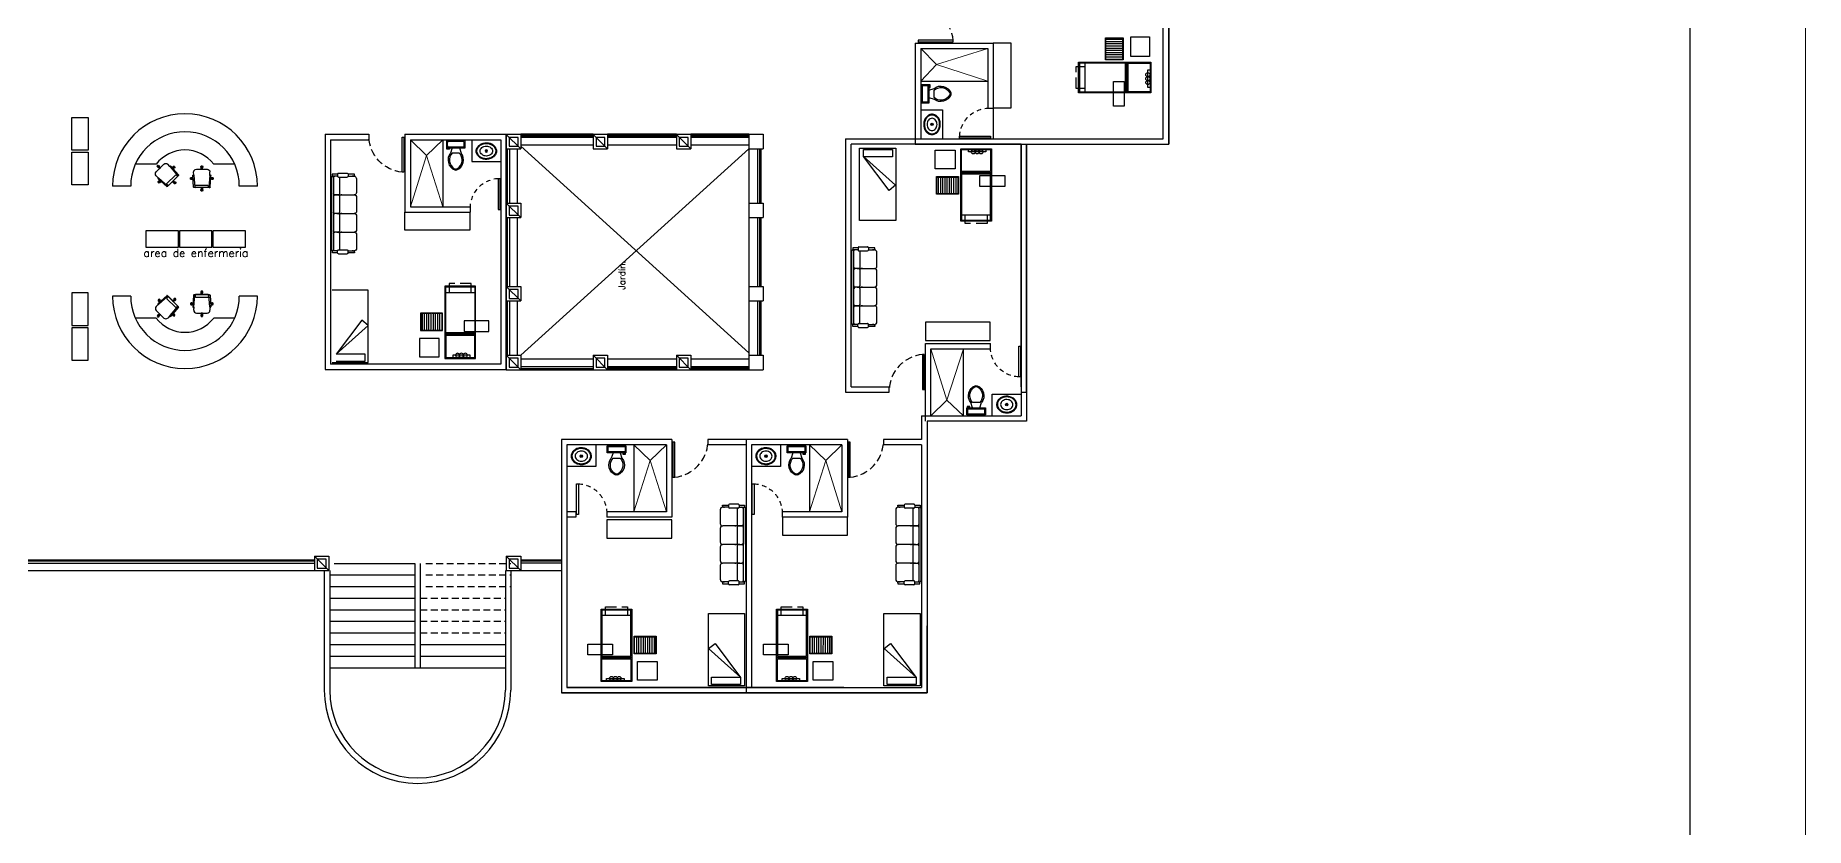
# Model space of a CAD drawing. Header units: millimetres. Extents: x -1615 to -538, y 177 to 397.
# Drawn here: x -1321.02 to -1272.12, y 220.08 to 241.96 of the extents above; entities that cross this region are included whole.
import ezdxf
from ezdxf.enums import TextEntityAlignment as Align

# ---------------------------------------------------------------- set-up
doc = ezdxf.new("R2010")
doc.units = ezdxf.units.MM
for name, pattern in [('DASHED2', [9.525, 6.35, -3.175]), ('HIDDEN', [0.375, 0.25, -0.125]), ('HIDDEN2', [0.1875, 0.125, -0.0625]), ('OCULTA2', [0.3, 0.2, -0.1])]:
    doc.linetypes.add(name, pattern=pattern)
for name, color, linetype in [('FORMATO', 1, 'Continuous'), ('LOCALES', 2, 'Continuous'), ('MOB', 7, 'Continuous'), ('MUEB', 251, 'Continuous'), ('MUEBLES', 9, 'Continuous'), ('MUR', 3, 'Continuous'), ('MUROS', 1, 'Continuous'), ('PROYECCIONES', 9, 'DASHED2'), ('TEX', 2, 'Continuous'), ('VENT', 4, 'Continuous'), ('VENTANAS', 4, 'Continuous')]:
    doc.layers.add(name, color=color, linetype=linetype)
doc.layers.add('muros bajos', color=252, linetype='Continuous', lineweight=20)
doc.layers.add('venpu', color=7, linetype='Continuous', lineweight=15)
doc.styles.add('ROMANS', font='ROMANS.shx')

# ---------------------------------------------------------------- blocks, each defined once
blk = doc.blocks.new('SILLON4')
at = {"layer": 'MOB'}
for p, q in [((0.609, 1.016), (0.262, 0.867)), ((0.719, 0.998), (0.696, 0.988)), ((0.706, 0.964), (0.699, 0.98)), ((0.719, 0.998), (0.751, 1.012)), ((0.751, 1.012), (0.818, 0.854)), ((-0.337, 0.611), (-0.684, 0.462)), ((-0.059, 0.137), (-0.247, 0.575)), ((0.136, 0.814), (-0.211, 0.665)), ((0.414, 0.34), (0.226, 0.778)), ((0.436, 0.289), (0.226, 0.777)), ((0.825, 0.6), (0.415, 0.424)), ((0.763, 0.83), (0.706, 0.964)), ((0.706, 0.964), (0.72, 0.932)), ((0.763, 0.83), (0.706, 0.964)), ((0.844, 0.576), (0.75, 0.797)), ((0.818, 0.854), (0.763, 0.83)), ((0.947, 0.62), (0.852, 0.84)), ((0.933, 0.586), (0.878, 0.562)), ((0.878, 0.562), (0.909, 0.492)), ((0.909, 0.491), (0.936, 0.428)), ((0.933, 0.586), (0.991, 0.452)), ((-1.219, 0.167), (-1.251, 0.154)), ((-1.251, 0.154), (-1.183, -0.004)), ((-1.219, 0.167), (-1.196, 0.177)), ((-1.185, 0.154), (-1.192, 0.169)), ((-1.157, 0.087), (-1.192, 0.169)), ((-1.128, 0.02), (-1.185, 0.154)), ((-1.185, 0.154), (-1.172, 0.121)), ((-1.183, -0.004), (-1.128, 0.02)), ((-0.81, 0.408), (-1.156, 0.26)), ((-0.81, 0.408), (-1.156, 0.26)), ((-1, -0.214), (-1.094, 0.006)), ((-0.041, 0.047), (-0.945, -0.341)), ((0.922, 0.396), (-0.922, -0.396)), ((-0.684, 0.29), (-0.72, 0.372)), ((-0.531, -0.066), (-0.696, 0.317)), ((-0.588, 0.065), (-0.576, 0.037)), ((-0.121, 0.195), (-0.531, 0.019)), ((-0.115, 0.268), (-0.103, 0.24)), ((-0.076, 0.177), (-0.037, 0.087)), ((0.898, 0.451), (-0.061, 0.038)), ((0.352, 0.398), (-0.058, 0.222)), ((0.358, 0.471), (0.37, 0.443)), ((0.397, 0.38), (0.436, 0.29)), ((0.891, 0.446), (0.481, 0.271)), ((0.991, 0.452), (0.936, 0.428)), ((-1.102, -0.258), (-1.197, -0.038)), ((-1.068, -0.272), (-1.013, -0.248)), ((-1.068, -0.272), (-1.011, -0.406)), ((-0.594, -0.008), (-1.013, -0.188)), ((-1.013, -0.248), (-0.955, -0.383)), ((-1.012, -0.251), (-0.979, -0.328)), ((-1.011, -0.406), (-0.956, -0.382)), ((-0.956, -0.382), (-0.959, -0.375)), ((-0.549, -0.026), (-0.51, -0.116)), ((-0.464, -0.135), (-0.534, -0.165))]:
    blk.add_line(p, q, dxfattribs=at)
for centre, radius, start, end in [((0.636, 0.953), 0.0686, 23.2236, 113.2236), ((-0.31, 0.548), 0.0686, 23.2236, 113.2236), ((-0.31, 0.548), 0.0686, 23.2236, 113.2236), ((-0.184, 0.602), 0.0686, 113.2236, 203.2236), ((0.163, 0.751), 0.0686, 23.2236, 113.2236), ((0.163, 0.751), 0.0686, 23.2236, 113.2236), ((0.289, 0.804), 0.0686, 113.2236, 203.2236), ((0.773, 0.807), 0.0257, 113.2236, 203.2236), ((0.829, 0.83), 0.0257, 23.2236, 113.2236), ((0.868, 0.586), 0.0257, 203.2236, 293.2236), ((0.877, 0.478), 0.0343, 293.2236, 23.2236), ((0.923, 0.61), 0.0257, 293.2236, 23.2236), ((-1.129, 0.197), 0.0686, 113.2236, 203.2236), ((-1.118, -0.004), 0.0257, 23.2236, 113.2236), ((-0.783, 0.345), 0.0686, 23.2236, 113.2236), ((-0.783, 0.345), 0.0686, 23.2236, 113.2236), ((-0.656, 0.399), 0.0686, 113.2236, 203.2236), ((-0.517, -0.012), 0.0343, 113.2236, 203.2236), ((-0.107, 0.163), 0.0343, 23.2236, 113.2236), ((-0.044, 0.19), 0.0343, 113.2236, 203.2236), ((-0.069, 0.073), 0.0343, 293.2236, 23.2236), ((-0.006, 0.1), 0.0343, 203.2236, 293.2236), ((0.365, 0.366), 0.0343, 23.2236, 113.2236), ((0.429, 0.392), 0.0343, 113.2236, 203.2236), ((0.404, 0.276), 0.0343, 293.2236, 23.2236), ((0.467, 0.302), 0.0343, 203.2236, 293.2236), ((0.908, 0.427), 0.0257, 23.2236, 113.2236), ((0.912, 0.419), 0.0257, 293.2236, 23.2236), ((-1.173, -0.028), 0.0257, 113.2236, 203.2236), ((-1.078, -0.248), 0.0257, 203.2236, 293.2236), ((-1.023, -0.224), 0.0257, 293.2236, 23.2236), ((-0.955, -0.318), 0.0257, 203.2236, 293.2236), ((-0.935, -0.365), 0.0257, 113.2236, 203.2236), ((-0.932, -0.372), 0.0257, 203.2236, 293.2236), ((-0.58, -0.039), 0.0343, 23.2236, 113.2236), ((-0.541, -0.13), 0.0343, 293.2236, 23.2236), ((-0.478, -0.103), 0.0343, 203.2236, 293.2236)]:
    blk.add_arc(centre, radius, start, end, dxfattribs=at)
blk = doc.blocks.new('A$C63B07002')
at = {"layer": 'MOB', "xscale": -1, "rotation": 51.18713273036943}
blk.add_blockref('SILLON4', (1.259, 0.489), dxfattribs=at)
blk = doc.blocks.new('Sink - Oval top')
for p, q in [((-1, 0), (1, 0)), ((0, 1), (0, -1))]:
    blk.add_line(p, q)
at = {"linetype": 'Continuous'}
for points in [[(-12.2, 0.4, 0.117634), (-11.5, -3.4, 0.104469), (-8.9, -6.8, 0.090016), (-5.1, -9.1, 0.08192), (-0.3, -10, 0.08192), (4.5, -9.4, 0.090016), (8.4, -7.4, 0.104469), (11.2, -4.1, 0.117634), (12.2, -0.4, 0.117634), (11.5, 3.4, 0.104469), (8.9, 6.8, 0.090016), (5.1, 9.1, 0.08192), (0.3, 10, 0.08192), (-4.5, 9.4, 0.090016), (-8.4, 7.4, 0.104469), (-11.2, 4.1, 0.117634)], [(-11.3, 0.2, 0.118622), (-10.5, -3.3, 0.104678), (-8.1, -6.4, 0.089562), (-4.5, -8.4, 0.081185), (-0.1, -9.2, 0.081185), (4.3, -8.5, 0.089562), (7.9, -6.6, 0.104678), (10.4, -3.5, 0.118622), (11.3, -0.2, 0.118622), (10.5, 3.3, 0.104678), (8.1, 6.4, 0.089562), (4.5, 8.4, 0.081185), (0.1, 9.2, 0.081185), (-4.3, 8.5, 0.089562), (-7.9, 6.6, 0.104678), (-10.4, 3.5, 0.118622)], [(-7.4, 0.1, 0.118283), (-6.9, -2.2, 0.104607), (-5.3, -4.2, 0.089718), (-3, -5.5, 0.081436), (-0.1, -6, 0.081436), (2.8, -5.6, 0.089718), (5.2, -4.3, 0.104607), (6.9, -2.3, 0.118283), (7.4, -0.1, 0.118283), (6.9, 2.2, 0.104607), (5.3, 4.2, 0.089718), (3, 5.5, 0.081436), (0.1, 6, 0.081436), (-2.8, 5.6, 0.089718), (-5.2, 4.3, 0.104607), (-6.9, 2.3, 0.118283)]]:
    blk.add_lwpolyline(points, format="xyb", close=True, dxfattribs=at)
for radius in [1.5, 1]:
    blk.add_circle((0, 0), radius)
blk = doc.blocks.new('Toilet - top')
for p, q in [((-10, -8.5), (-8, -8.5)), ((-10, -9.5), (-10, -8.5)), ((-7, -9.5), (-10, -9.5)), ((-8, -8.5), (-8, -8)), ((-7, -8), (-7, -9.5)), ((-4, -8), (-6, -14)), ((4, -14), (-4, -14)), ((4, -8), (6, -14)), ((9.5, -6), (9.5, -2))]:
    blk.add_line(p, q)
blk.add_lwpolyline([(10.5, -8), (10.5, 0), (-10.5, 0), (-10.5, -8)], close=True)
for points in [[(-9.5, -2), (-9.5, -6)], [(8.5, -1), (-8.5, -1)], [(-8.5, -7), (8.5, -7)]]:
    blk.add_lwpolyline(points)
for centre, radius, start, end in [((-8.6, -1.9), 0.884, 81.8699, 188.1301), ((-8.6, -6.1), 0.884, 171.8699, 278.1301), ((3.5, -21.6), 12.2, 141.4691, 247.9714), ((4.2, -21.8), 11.3, 136.3677, 238.9468), ((-3.5, -21.6), 12.2, 292.0284, 38.5307), ((-4.2, -21.8), 11.3, 301.053, 43.6321), ((8.6, -1.9), 0.884, 351.8699, 98.1301), ((8.6, -6.1), 0.884, 261.8699, 8.1301), ((0, -27.9), 4, 245.7318, 294.2682), ((0, -29), 4, 254.8605, 285.1395)]:
    blk.add_arc(centre, radius, start, end)
blk = doc.blocks.new('A$C3FDD2C79')
at = {"layer": 'VENT'}
blk.add_line((0, 0.02), (0, 0), dxfattribs=at)
blk.add_lwpolyline([(0, 0.02), (0.85, 0.02), (0.85, 0.07), (0, 0.07)], close=True, dxfattribs=at)
at = {"layer": 'VENT', "linetype": 'HIDDEN2'}
blk.add_arc((0.035, 0.036), 0.815, 2.3785, 92.4407, dxfattribs=at)
blk = doc.blocks.new('MESEXP')
for p, q in [((-0.825, -0.35), (-0.825, 0.35)), ((-0.825, 0.35), (0.825, 0.35)), ((-0.679, 0.35), (-0.679, -0.35)), ((0.825, 0.35), (0.825, -0.35)), ((0.825, -0.35), (-0.825, -0.35))]:
    blk.add_line(p, q)
at = {"linetype": 'HIDDEN'}
blk.add_lwpolyline([(-0.679, -0.25), (-0.879, -0.25), (-0.879, 0.25), (-0.679, 0.25)], dxfattribs=at)
for points in [[(-0.805, -0.33), (0.245, -0.33), (0.245, 0.33), (-0.805, 0.33)], [(0.305, -0.33), (0.305, 0.33), (0.805, 0.33), (0.805, -0.33)], [(0.754, 0.174), (0.822, 0.174), (0.822, -0.224), (0.754, -0.224)]]:
    blk.add_lwpolyline(points, close=True)
blk.add_lwpolyline([(0.285, -0.35), (0.265, -0.35), (0.265, 0.35), (0.285, 0.35), (0.285, -0.35)])
for centre in [(0.754, 0.063), (0.754, -0.025), (0.754, -0.113)]:
    blk.add_circle(centre, 0.046)
blk = doc.blocks.new('3520105')
at = {"layer": 'MOB'}
for p, q in [((-0.195, -0.262), (-0.195, 0.238)), ((-0.195, 0.238), (0.205, 0.238)), ((-0.185, -0.002), (-0.185, 0.228)), ((-0.185, 0.228), (0.195, 0.228)), ((0.195, 0.198), (-0.185, 0.198)), ((0.195, 0.148), (-0.185, 0.148)), ((0.195, 0.098), (-0.185, 0.098)), ((0.195, 0.048), (-0.185, 0.048)), ((0.195, 0.228), (0.195, -0.002)), ((0.205, 0.238), (0.205, -0.262)), ((0.205, -0.262), (-0.195, -0.262)), ((0.195, -0.002), (-0.185, -0.002)), ((-0.185, -0.252), (-0.185, -0.022)), ((0.195, -0.052), (-0.185, -0.052)), ((0.195, -0.102), (-0.185, -0.102)), ((0.195, -0.152), (-0.185, -0.152)), ((0.195, -0.202), (-0.185, -0.202)), ((0.195, -0.252), (-0.185, -0.252)), ((0.195, -0.022), (0.195, -0.252)), ((0.205, -0.002), (0.205, -0.002)), ((0.205, -0.022), (0.205, -0.022))]:
    blk.add_line(p, q, dxfattribs=at)
blk = doc.blocks.new('A$C31F15ED4')
at = {"layer": 'VENT'}
blk.add_line((0, 0.03), (0, 0), dxfattribs=at)
blk.add_lwpolyline([(0, 0.03), (0.97, 0.03), (0.97, 0.08), (0, 0.08)], close=True, dxfattribs=at)
at = {"layer": 'VENT', "linetype": 'OCULTA2'}
blk.add_arc((-0.051, -0.025), 1.026, 5.8587, 87.1721, dxfattribs=at)
blk = doc.blocks.new('SILLA-1')
for p, q in [((-0.346, 0.052), (-0.348, 0.022)), ((-0.28, 0.024), (-0.348, 0.029)), ((-0.28, 0.017), (-0.348, 0.022)), ((-0.279, 0.04), (-0.347, 0.044)), ((-0.278, 0.047), (-0.346, 0.052)), ((-0.269, 0.182), (-0.29, -0.118)), ((-0.1, 0.244), (-0.189, 0.252)), ((-0.108, 0.254), (-0.108, 0.256)), ((-0.093, 0.239), (0.228, 0.195)), ((0.23, 0.225), (-0.091, 0.269)), ((-0.024, 0.26), (-0.021, 0.302)), ((-0.021, 0.302), (0.009, 0.3)), ((-0.017, 0.259), (-0.014, 0.302)), ((-0.002, 0.256), (0.001, 0.301)), ((0.006, 0.255), (0.009, 0.3)), ((0.167, 0.167), (0.144, -0.162)), ((0.217, 0.183), (0.188, 0.185)), ((0.213, -0.167), (0.236, 0.162)), ((0.215, -0.18), (0.24, 0.174)), ((0.228, 0.005), (0.296, 0)), ((0.229, 0.012), (0.297, 0.007)), ((0.239, 0.204), (0.239, 0.214)), ((0.297, 0.007), (0.295, -0.022)), ((-0.131, -0.202), (-0.22, -0.198)), ((-0.14, -0.211), (-0.14, -0.214)), ((0.199, -0.228), (-0.125, -0.228)), ((-0.123, -0.199), (0.201, -0.199)), ((-0.058, -0.228), (-0.06, -0.271)), ((-0.06, -0.271), (-0.031, -0.273)), ((-0.05, -0.228), (-0.053, -0.272)), ((-0.035, -0.228), (-0.038, -0.273)), ((-0.027, -0.228), (-0.031, -0.273)), ((0.192, -0.186), (0.163, -0.184)), ((0.21, -0.209), (0.21, -0.219)), ((0.227, -0.01), (0.295, -0.015)), ((0.227, -0.018), (0.295, -0.022))]:
    blk.add_line(p, q)
for points in [[(-0.376, 0.054), (-0.378, 0.024)], [(-0.278, 0.047), (-0.28, 0.017)], [(0.229, 0.012), (0.227, -0.018)]]:
    blk.add_lwpolyline(points)
for centre, radius, start, end in [((-0.347, 0.037), 0.03, 26.0766, 326.0766), ((-0.347, 0.037), 0.0102, 86.0766, 266.0766), ((-0.194, 0.177), 0.075, 86.0766, 176.0766), ((-0.092, 0.253), 0.016, 86.0766, 176.0766), ((-0.092, 0.255), 0.016, 176.0766, 266.0766), ((-0.006, 0.301), 0.03, 296.0766, 236.0766), ((-0.006, 0.301), 0.0102, 356.0766, 176.0766), ((0.187, 0.165), 0.02, 86.0766, 176.0766), ((0.216, 0.163), 0.02, 356.0766, 86.0766), ((0.218, 0.174), 0.0215, 359.1541, 79.6333), ((0.229, 0.205), 0.01, 266.0766, 356.0766), ((0.229, 0.215), 0.01, 356.0766, 86.0766), ((0.296, -0.007), 0.03, 206.0766, 146.0766), ((0.296, -0.007), 0.0102, 266.0766, 86.0766), ((-0.215, -0.123), 0.075, 176.0766, 266.0766), ((-0.124, -0.215), 0.016, 86.0766, 176.0766), ((-0.124, -0.212), 0.016, 176.0766, 266.0766), ((-0.045, -0.272), 0.03, 116.0766, 56.0766), ((-0.045, -0.272), 0.0102, 176.0766, 356.0766), ((0.164, -0.164), 0.02, 176.0766, 266.0766), ((0.193, -0.166), 0.02, 266.0766, 356.0766), ((0.194, -0.177), 0.0215, 272.5199, 352.9991), ((0.2, -0.218), 0.01, 266.0766, 356.0766), ((0.2, -0.209), 0.01, 356.0766, 86.0766)]:
    blk.add_arc(centre, radius, start, end)

msp = doc.modelspace()

# ---------------------------------------------------------------- linework, layer by layer
for p, q in [((-1294.562, 239.952), (-1294.562, 239.102)), ((-1317.68, 238.403), (-1318.258, 238.403)), ((-1315.515, 238.403), (-1316.092, 238.403)), ((-1318.386, 237.795), (-1318.886, 237.795)), ((-1314.886, 237.795), (-1315.386, 237.795)), ((-1318.386, 234.759), (-1318.886, 234.759)), ((-1314.886, 234.759), (-1315.386, 234.759)), ((-1317.68, 234.151), (-1318.258, 234.151)), ((-1315.515, 234.151), (-1316.092, 234.151))]:
    msp.add_line(p, q)
at = {"color": 3, "lineweight": 30}
msp.add_lwpolyline([(-1413.735, 180.593), (-1413.735, 394.012), (-1413.735, 394.012), (-1275.315, 394.012), (-1275.315, 394.012), (-1275.315, 180.593)], close=True, dxfattribs=at)
for centre, radius, start, end in [((-1316.886, 237.795), 2, 0, 180), ((-1316.886, 237.795), 1.5, 0, 180), ((-1316.886, 237.795), 1, 37.4412, 142.5588), ((-1316.886, 234.759), 2, 180, 0), ((-1316.886, 234.759), 1.5, 180, 0), ((-1316.886, 234.759), 1, 217.4412, 322.5588)]:
    msp.add_arc(centre, radius, start, end)
at = {"layer": 'FORMATO'}
for p, q in [((-1308.012, 232.729), (-1308.012, 239.227)), ((-1313.012, 232.729), (-1308.012, 232.729))]:
    msp.add_line(p, q, dxfattribs=at)
at = {"layer": 'MOB'}
for points in [[(-1294.562, 239.959), (-1294.062, 239.959), (-1294.062, 241.749), (-1294.562, 241.749)], [(-1319.565, 239.691), (-1319.565, 238.791), (-1320.015, 238.791), (-1320.015, 239.691)], [(-1319.565, 238.731), (-1319.565, 237.831), (-1320.015, 237.831), (-1320.015, 238.731)], [(-1309.02, 237.077), (-1309.02, 236.577), (-1310.81, 236.577), (-1310.81, 237.077)], [(-1317.966, 236.114), (-1317.066, 236.114), (-1317.066, 236.564), (-1317.966, 236.564)], [(-1317.041, 236.114), (-1316.141, 236.114), (-1316.141, 236.564), (-1317.041, 236.564)], [(-1316.116, 236.114), (-1315.216, 236.114), (-1315.216, 236.564), (-1316.116, 236.564)], [(-1319.565, 233.946), (-1319.565, 234.846), (-1320.015, 234.846), (-1320.015, 233.946)], [(-1319.565, 232.986), (-1319.565, 233.886), (-1320.015, 233.886), (-1320.015, 232.986)], [(-1294.641, 233.535), (-1294.641, 234.035), (-1296.431, 234.035), (-1296.431, 233.535)], [(-1305.229, 228.576), (-1305.229, 228.076), (-1303.439, 228.076), (-1303.439, 228.576)], [(-1300.379, 228.652), (-1300.379, 228.152), (-1298.589, 228.152), (-1298.589, 228.652)]]:
    msp.add_lwpolyline(points, close=True, dxfattribs=at)
at = {"layer": 'MUEB'}
for p, q in [((-1296.562, 239.902), (-1295.962, 239.902)), ((-1295.962, 239.902), (-1295.962, 239.102)), ((-1308.962, 239.077), (-1308.962, 238.477)), ((-1298.254, 236.848), (-1298.254, 238.848)), ((-1298.254, 238.848), (-1297.254, 238.848)), ((-1298.14, 238.609), (-1298.14, 238.809)), ((-1298.14, 238.809), (-1297.34, 238.809)), ((-1297.34, 238.809), (-1297.34, 238.609)), ((-1297.254, 238.848), (-1297.254, 236.848)), ((-1308.962, 238.477), (-1308.162, 238.477)), ((-1297.436, 237.68), (-1298.14, 238.615)), ((-1297.34, 238.609), (-1298.14, 238.609)), ((-1298.139, 238.61), (-1297.256, 237.819)), ((-1297.256, 237.819), (-1297.436, 237.68)), ((-1297.254, 236.848), (-1298.254, 236.848)), ((-1311.822, 234.922), (-1312.822, 234.922)), ((-1311.822, 232.922), (-1311.822, 234.922)), ((-1312.004, 234.09), (-1312.707, 233.155)), ((-1312.706, 233.159), (-1311.824, 233.951)), ((-1311.824, 233.951), (-1312.004, 234.09)), ((-1312.822, 232.922), (-1311.822, 232.922)), ((-1311.908, 233.16), (-1312.708, 233.16)), ((-1312.708, 232.96), (-1311.908, 232.96)), ((-1311.908, 232.96), (-1311.908, 233.16)), ((-1294.587, 232.052), (-1293.787, 232.052)), ((-1294.587, 231.452), (-1294.587, 232.052)), ((-1305.537, 230.652), (-1305.537, 230.052)), ((-1300.437, 230.652), (-1300.437, 230.052)), ((-1305.537, 230.052), (-1306.337, 230.052)), ((-1300.437, 230.052), (-1301.237, 230.052)), ((-1302.428, 223.994), (-1302.428, 225.994)), ((-1302.428, 225.994), (-1301.428, 225.994)), ((-1301.428, 225.994), (-1301.428, 223.994)), ((-1297.578, 223.994), (-1297.578, 225.994)), ((-1297.578, 225.994), (-1296.578, 225.994)), ((-1296.578, 225.994), (-1296.578, 223.994)), ((-1302.425, 225.023), (-1302.245, 225.163)), ((-1301.543, 224.232), (-1302.425, 225.023)), ((-1302.245, 225.163), (-1301.542, 224.228)), ((-1297.575, 225.023), (-1297.395, 225.163)), ((-1296.693, 224.232), (-1297.575, 225.023)), ((-1297.395, 225.163), (-1296.692, 224.228)), ((-1301.428, 223.994), (-1302.428, 223.994)), ((-1302.342, 224.033), (-1302.342, 224.233)), ((-1302.342, 224.233), (-1301.542, 224.233)), ((-1301.542, 224.033), (-1302.342, 224.033)), ((-1301.542, 224.233), (-1301.542, 224.033)), ((-1296.578, 223.994), (-1297.578, 223.994)), ((-1297.492, 224.033), (-1297.492, 224.233)), ((-1297.492, 224.233), (-1296.692, 224.233)), ((-1296.692, 224.033), (-1297.492, 224.033)), ((-1296.692, 224.233), (-1296.692, 224.033))]:
    msp.add_line(p, q, dxfattribs=at)
at = {"layer": 'MUEBLES'}
for points in [[(-1290.244, 241.377), (-1290.758, 241.377), (-1290.758, 241.923), (-1290.244, 241.923)], [(-1290.944, 240.006), (-1291.242, 240.006), (-1291.242, 240.69), (-1290.944, 240.69)], [(-1295.615, 238.788), (-1295.615, 238.274), (-1296.161, 238.274), (-1296.161, 238.788)], [(-1294.243, 238.088), (-1294.243, 237.79), (-1294.928, 237.79), (-1294.928, 238.088)], [(-1308.491, 233.778), (-1308.491, 234.076), (-1309.175, 234.076), (-1309.175, 233.778)], [(-1309.862, 233.079), (-1309.862, 233.592), (-1310.408, 233.592), (-1310.408, 233.079)], [(-1305.759, 224.851), (-1305.759, 225.149), (-1305.074, 225.149), (-1305.074, 224.851)], [(-1300.909, 224.851), (-1300.909, 225.149), (-1300.224, 225.149), (-1300.224, 224.851)], [(-1304.387, 224.151), (-1304.387, 224.665), (-1303.841, 224.665), (-1303.841, 224.151)], [(-1299.537, 224.151), (-1299.537, 224.665), (-1298.991, 224.665), (-1298.991, 224.151)]]:
    msp.add_lwpolyline(points, close=True, dxfattribs=at)
at = {"layer": 'MUR'}
for p, q in [((-1312.887, 227.057), (-1310.537, 227.057)), ((-1312.762, 227.377), (-1310.537, 227.377)), ((-1312.887, 226.737), (-1310.537, 226.737)), ((-1312.887, 226.417), (-1310.537, 226.417)), ((-1312.887, 226.097), (-1310.537, 226.097)), ((-1312.887, 225.777), (-1310.537, 225.777)), ((-1312.887, 225.457), (-1310.537, 225.457)), ((-1312.887, 225.137), (-1310.537, 225.137)), ((-1310.387, 225.137), (-1308.037, 225.137)), ((-1312.887, 224.817), (-1310.537, 224.817)), ((-1312.887, 224.497), (-1308.037, 224.497)), ((-1310.387, 224.817), (-1308.037, 224.817))]:
    msp.add_line(p, q, dxfattribs=at)
at = {"layer": 'MUROS'}
for p, q in [((-1289.862, 239.102), (-1289.862, 245.402)), ((-1289.712, 245.402), (-1289.712, 238.952)), ((-1289.712, 238.952), (-1289.712, 245.102)), ((-1289.862, 239.102), (-1289.862, 243.802)), ((-1289.712, 238.952), (-1289.712, 243.952)), ((-1296.712, 241.749), (-1296.712, 238.952)), ((-1296.712, 241.749), (-1294.562, 241.749)), ((-1296.562, 241.599), (-1296.562, 239.102)), ((-1296.562, 241.599), (-1296.562, 239.102)), ((-1296.562, 241.599), (-1294.712, 241.599)), ((-1294.712, 241.599), (-1294.712, 239.952)), ((-1294.562, 241.749), (-1294.562, 239.952)), ((-1296.562, 240.699), (-1294.712, 240.699)), ((-1294.712, 239.952), (-1294.562, 239.952)), ((-1313.012, 239.227), (-1313.012, 232.729)), ((-1313.012, 239.227), (-1311.811, 239.227)), ((-1311.811, 239.227), (-1311.811, 239.077)), ((-1310.81, 239.227), (-1308.012, 239.227)), ((-1310.81, 239.227), (-1310.81, 237.077)), ((-1308.162, 239.227), (-1308.162, 239.227)), ((-1308.012, 239.227), (-1308.012, 238.827)), ((-1308.012, 239.227), (-1307.612, 239.227)), ((-1308.012, 239.224), (-1307.612, 238.827)), ((-1307.612, 239.227), (-1307.612, 238.827)), ((-1305.612, 239.227), (-1305.612, 238.827)), ((-1305.612, 239.227), (-1305.212, 239.227)), ((-1305.612, 239.224), (-1305.212, 238.827)), ((-1305.212, 239.227), (-1305.212, 238.827)), ((-1303.312, 239.227), (-1302.912, 239.227)), ((-1303.312, 239.227), (-1303.312, 238.827)), ((-1303.312, 239.224), (-1302.912, 238.827)), ((-1302.912, 239.227), (-1302.912, 238.827)), ((-1301.312, 239.227), (-1300.912, 239.227)), ((-1301.312, 239.227), (-1301.312, 238.827)), ((-1300.912, 239.227), (-1300.912, 238.827)), ((-1312.862, 239.077), (-1312.862, 232.879)), ((-1312.862, 239.077), (-1311.804, 239.077)), ((-1310.66, 239.077), (-1308.162, 239.077)), ((-1310.66, 239.077), (-1308.162, 239.077)), ((-1310.66, 239.077), (-1310.66, 237.227)), ((-1309.76, 239.077), (-1309.76, 237.227)), ((-1308.162, 239.077), (-1308.162, 232.879)), ((-1308.012, 238.827), (-1307.612, 238.827)), ((-1305.612, 238.827), (-1305.212, 238.827)), ((-1303.312, 238.827), (-1302.912, 238.827)), ((-1301.312, 238.827), (-1300.912, 238.827)), ((-1298.637, 239.102), (-1290.012, 239.102)), ((-1298.637, 239.102), (-1298.637, 232.102)), ((-1298.487, 232.252), (-1298.487, 238.952)), ((-1293.787, 238.952), (-1298.487, 238.952)), ((-1296.712, 239.102), (-1296.712, 238.952)), ((-1296.712, 238.952), (-1289.712, 238.952)), ((-1296.562, 239.102), (-1289.862, 239.102)), ((-1293.787, 238.952), (-1293.787, 231.452)), ((-1293.787, 232.252), (-1293.787, 238.952)), ((-1293.637, 238.952), (-1289.712, 238.952)), ((-1293.637, 238.952), (-1293.637, 231.302)), ((-1293.637, 232.102), (-1293.637, 238.952)), ((-1289.712, 239.102), (-1289.712, 238.952)), ((-1310.66, 237.227), (-1309.012, 237.227)), ((-1309.012, 237.227), (-1309.012, 237.077)), ((-1308.012, 237.327), (-1308.012, 236.927)), ((-1308.012, 237.327), (-1307.612, 237.327)), ((-1308.012, 237.324), (-1307.612, 236.927)), ((-1307.612, 237.327), (-1307.612, 236.927)), ((-1301.312, 237.327), (-1300.912, 237.327)), ((-1301.312, 237.327), (-1301.312, 236.927)), ((-1300.912, 237.327), (-1300.912, 236.927)), ((-1310.81, 237.077), (-1309.012, 237.077)), ((-1308.012, 236.927), (-1307.612, 236.927)), ((-1301.312, 236.927), (-1300.912, 236.927)), ((-1308.012, 235.027), (-1307.612, 235.027)), ((-1308.012, 235.027), (-1308.012, 234.627)), ((-1308.012, 235.024), (-1307.612, 234.627)), ((-1307.612, 235.027), (-1307.612, 234.627)), ((-1301.312, 235.027), (-1300.912, 235.027)), ((-1301.312, 235.027), (-1301.312, 234.627)), ((-1300.912, 235.027), (-1300.912, 234.627)), ((-1308.012, 234.627), (-1307.612, 234.627)), ((-1301.312, 234.627), (-1300.912, 234.627)), ((-1296.435, 231.302), (-1296.435, 233.452)), ((-1296.435, 233.452), (-1294.637, 233.452)), ((-1296.285, 233.302), (-1294.637, 233.302)), ((-1296.285, 231.452), (-1296.285, 233.302)), ((-1295.385, 231.452), (-1295.385, 233.302)), ((-1294.637, 233.302), (-1294.637, 233.452)), ((-1308.162, 232.879), (-1312.862, 232.879)), ((-1308.012, 233.127), (-1308.012, 232.727)), ((-1308.012, 233.127), (-1307.612, 233.127)), ((-1308.012, 233.124), (-1307.612, 232.727)), ((-1307.612, 233.127), (-1307.612, 232.727)), ((-1305.612, 233.127), (-1305.612, 232.727)), ((-1305.612, 233.127), (-1305.212, 233.127)), ((-1305.612, 233.124), (-1305.212, 232.727)), ((-1305.212, 233.127), (-1305.212, 232.727)), ((-1303.312, 233.127), (-1302.912, 233.127)), ((-1303.312, 233.127), (-1303.312, 232.727)), ((-1303.312, 233.124), (-1302.912, 232.727)), ((-1302.912, 233.127), (-1302.912, 232.727)), ((-1301.312, 233.127), (-1300.912, 233.127)), ((-1301.312, 233.127), (-1301.312, 232.727)), ((-1300.912, 233.127), (-1300.912, 232.727)), ((-1308.012, 232.727), (-1307.612, 232.727)), ((-1305.612, 232.727), (-1305.212, 232.727)), ((-1303.312, 232.727), (-1302.912, 232.727)), ((-1301.312, 232.727), (-1300.912, 232.727)), ((-1298.637, 232.102), (-1297.436, 232.102)), ((-1298.487, 232.252), (-1297.429, 232.252)), ((-1297.436, 232.102), (-1297.436, 232.252)), ((-1293.787, 232.102), (-1293.637, 232.102)), ((-1296.537, 231.452), (-1296.537, 230.802)), ((-1296.537, 231.452), (-1293.787, 231.452)), ((-1296.387, 231.302), (-1296.387, 223.802)), ((-1293.637, 231.302), (-1296.387, 231.302)), ((-1306.487, 230.802), (-1306.487, 223.802)), ((-1303.439, 230.802), (-1306.487, 230.802)), ((-1306.337, 230.652), (-1306.337, 223.952)), ((-1303.589, 230.652), (-1306.337, 230.652)), ((-1303.589, 230.652), (-1306.087, 230.652)), ((-1304.489, 230.652), (-1304.489, 228.802)), ((-1303.589, 230.652), (-1303.589, 228.802)), ((-1303.439, 230.802), (-1303.439, 228.652)), ((-1301.387, 230.652), (-1302.446, 230.652)), ((-1301.387, 230.802), (-1302.439, 230.802)), ((-1302.439, 230.802), (-1302.439, 230.652)), ((-1301.387, 230.802), (-1301.387, 223.802)), ((-1298.589, 230.802), (-1301.387, 230.802)), ((-1301.237, 230.802), (-1301.387, 230.802)), ((-1301.387, 230.652), (-1301.387, 223.952)), ((-1298.739, 230.652), (-1301.237, 230.652)), ((-1301.237, 230.652), (-1301.237, 223.952)), ((-1298.739, 230.652), (-1301.237, 230.652)), ((-1299.639, 230.652), (-1299.639, 228.802)), ((-1298.739, 230.652), (-1298.739, 228.802)), ((-1298.589, 230.802), (-1298.589, 228.652)), ((-1296.537, 230.652), (-1297.596, 230.652)), ((-1296.537, 230.802), (-1297.589, 230.802)), ((-1297.589, 230.802), (-1297.589, 230.652)), ((-1296.537, 230.652), (-1296.537, 223.952)), ((-1306.087, 228.802), (-1306.337, 228.802)), ((-1306.087, 228.652), (-1306.337, 228.652)), ((-1306.087, 228.802), (-1306.087, 228.652)), ((-1303.589, 228.802), (-1305.238, 228.802)), ((-1305.237, 228.802), (-1305.237, 228.652)), ((-1303.439, 228.652), (-1305.237, 228.652)), ((-1298.739, 228.802), (-1300.387, 228.802)), ((-1300.387, 228.802), (-1300.387, 228.652)), ((-1298.589, 228.652), (-1300.387, 228.652)), ((-1313.312, 227.578), (-1313.312, 227.178)), ((-1313.312, 227.578), (-1312.912, 227.578)), ((-1313.312, 227.576), (-1312.912, 227.178)), ((-1312.912, 227.578), (-1312.912, 227.178)), ((-1308.012, 227.578), (-1308.012, 227.178)), ((-1308.012, 227.578), (-1307.612, 227.578)), ((-1308.012, 227.576), (-1307.612, 227.178)), ((-1307.612, 227.578), (-1307.612, 227.178)), ((-1306.337, 227.452), (-1306.337, 223.952)), ((-1313.312, 227.178), (-1312.912, 227.178)), ((-1313.037, 227.178), (-1313.037, 223.877)), ((-1312.887, 227.178), (-1312.887, 223.877)), ((-1310.537, 227.377), (-1310.537, 224.497)), ((-1310.387, 227.377), (-1310.387, 224.497)), ((-1308.037, 227.178), (-1308.037, 223.877)), ((-1308.012, 227.178), (-1307.612, 227.178)), ((-1307.887, 227.178), (-1307.887, 223.877)), ((-1296.387, 223.802), (-1296.387, 225.652)), ((-1296.387, 224.528), (-1296.387, 225.652)), ((-1296.387, 223.802), (-1296.387, 225.652)), ((-1296.387, 224.528), (-1296.387, 225.652)), ((-1306.487, 223.802), (-1296.387, 223.802)), ((-1298.837, 223.802), (-1306.487, 223.802)), ((-1306.337, 223.952), (-1296.537, 223.952)), ((-1298.687, 223.952), (-1306.337, 223.952)), ((-1306.307, 223.952), (-1296.537, 223.952)), ((-1306.087, 223.952), (-1301.387, 223.952)), ((-1301.387, 223.802), (-1296.387, 223.802)), ((-1301.237, 223.952), (-1296.537, 223.952)), ((-1296.387, 223.802), (-1298.843, 223.802))]:
    msp.add_line(p, q, dxfattribs=at)
for points in [[(-1307.931, 239.143), (-1307.931, 238.897), (-1307.684, 238.897), (-1307.684, 239.143)], [(-1305.531, 239.143), (-1305.531, 238.897), (-1305.284, 238.897), (-1305.284, 239.143)], [(-1303.231, 239.143), (-1303.231, 238.897), (-1302.984, 238.897), (-1302.984, 239.143)], [(-1307.931, 237.243), (-1307.931, 236.997), (-1307.684, 236.997), (-1307.684, 237.243)], [(-1307.931, 234.943), (-1307.931, 234.697), (-1307.684, 234.697), (-1307.684, 234.943)], [(-1307.931, 233.043), (-1307.931, 232.797), (-1307.684, 232.797), (-1307.684, 233.043)], [(-1305.531, 233.043), (-1305.531, 232.797), (-1305.284, 232.797), (-1305.284, 233.043)], [(-1303.231, 233.043), (-1303.231, 232.797), (-1302.984, 232.797), (-1302.984, 233.043)], [(-1313.231, 227.494), (-1313.231, 227.249), (-1312.984, 227.249), (-1312.984, 227.494)], [(-1307.931, 227.494), (-1307.931, 227.249), (-1307.684, 227.249), (-1307.684, 227.494)]]:
    msp.add_lwpolyline(points, close=True, dxfattribs=at)
at = {"layer": 'muros bajos', "color": 5}
msp.add_lwpolyline([(-1272.119, 397.208), (-1272.119, 177.397), (-1416.93, 177.397), (-1416.93, 397.208), (-1416.93, 397.208), (-1272.119, 397.208)], close=True, dxfattribs=at)
at = {"layer": 'PROYECCIONES', "ltscale": 0.03}
for p, q in [((-1310.237, 227.377), (-1307.887, 227.377)), ((-1310.237, 227.057), (-1307.887, 227.057)), ((-1310.387, 226.417), (-1308.037, 226.417)), ((-1310.237, 226.737), (-1307.887, 226.737)), ((-1310.387, 226.097), (-1308.037, 226.097)), ((-1310.387, 225.777), (-1308.037, 225.777)), ((-1310.387, 225.457), (-1308.037, 225.457))]:
    msp.add_line(p, q, dxfattribs=at)
at = {"layer": 'venpu'}
for p, q in [((-1296.562, 241.599), (-1296.125, 241.157)), ((-1296.125, 241.157), (-1294.712, 241.599)), ((-1296.125, 241.157), (-1296.562, 240.699)), ((-1296.125, 241.157), (-1294.712, 240.699)), ((-1310.66, 239.077), (-1310.218, 238.64)), ((-1310.218, 238.64), (-1310.66, 237.227)), ((-1310.218, 238.64), (-1309.76, 239.077)), ((-1310.218, 238.64), (-1309.76, 237.227)), ((-1295.843, 231.888), (-1296.285, 233.302)), ((-1295.843, 231.888), (-1295.385, 233.302)), ((-1296.285, 231.452), (-1295.843, 231.888)), ((-1295.843, 231.888), (-1295.385, 231.452)), ((-1304.032, 230.215), (-1304.489, 230.652)), ((-1303.589, 230.652), (-1304.032, 230.215)), ((-1299.182, 230.215), (-1299.639, 230.652)), ((-1298.739, 230.652), (-1299.182, 230.215)), ((-1304.032, 230.215), (-1304.489, 228.802)), ((-1304.032, 230.215), (-1303.589, 228.802)), ((-1299.182, 230.215), (-1299.639, 228.802)), ((-1299.182, 230.215), (-1298.739, 228.802))]:
    msp.add_line(p, q, dxfattribs=at)
at = {"layer": 'VENTANAS'}
for p, q in [((-1305.612, 239.227), (-1307.612, 239.227)), ((-1305.612, 239.197), (-1307.612, 239.197)), ((-1305.612, 239.167), (-1307.612, 239.167)), ((-1305.612, 239.137), (-1307.612, 239.137)), ((-1303.312, 239.227), (-1305.212, 239.227)), ((-1303.312, 239.197), (-1305.212, 239.197)), ((-1303.312, 239.167), (-1305.212, 239.167)), ((-1303.312, 239.137), (-1305.212, 239.137)), ((-1301.312, 239.227), (-1302.912, 239.227)), ((-1301.312, 239.197), (-1302.912, 239.197)), ((-1301.312, 239.167), (-1302.912, 239.167)), ((-1301.312, 239.137), (-1302.912, 239.137)), ((-1308.012, 238.827), (-1308.012, 237.327)), ((-1307.982, 238.827), (-1307.982, 237.327)), ((-1307.922, 238.827), (-1307.922, 237.327)), ((-1307.712, 238.827), (-1307.712, 237.327)), ((-1305.612, 238.927), (-1307.612, 238.927)), ((-1307.612, 238.897), (-1301.312, 233.191)), ((-1301.312, 238.827), (-1307.612, 233.127)), ((-1303.312, 238.927), (-1305.212, 238.927)), ((-1301.312, 238.927), (-1302.912, 238.927)), ((-1301.312, 238.827), (-1301.312, 237.327)), ((-1301.072, 238.827), (-1301.072, 237.327)), ((-1301.012, 238.827), (-1301.012, 237.327)), ((-1300.982, 238.827), (-1300.982, 237.327)), ((-1308.012, 236.927), (-1308.012, 235.027)), ((-1307.982, 236.927), (-1307.982, 235.027)), ((-1307.922, 236.927), (-1307.922, 235.027)), ((-1307.712, 236.927), (-1307.712, 235.027)), ((-1301.312, 236.927), (-1301.312, 235.027)), ((-1301.072, 236.927), (-1301.072, 235.027)), ((-1301.012, 236.927), (-1301.012, 235.027)), ((-1300.982, 236.927), (-1300.982, 235.027)), ((-1308.012, 234.627), (-1308.012, 233.127)), ((-1307.982, 234.627), (-1307.982, 233.127)), ((-1307.922, 234.627), (-1307.922, 233.127)), ((-1307.712, 234.627), (-1307.712, 233.127)), ((-1301.312, 234.627), (-1301.312, 233.127)), ((-1301.072, 234.627), (-1301.072, 233.127)), ((-1301.012, 234.627), (-1301.012, 233.127)), ((-1300.982, 234.627), (-1300.982, 233.127)), ((-1307.612, 233.027), (-1305.612, 233.027)), ((-1307.612, 232.817), (-1305.612, 232.817)), ((-1305.212, 233.027), (-1303.312, 233.027)), ((-1305.212, 232.817), (-1303.312, 232.817)), ((-1305.212, 232.787), (-1303.312, 232.787)), ((-1302.912, 233.027), (-1301.312, 233.027)), ((-1302.912, 232.817), (-1301.312, 232.817)), ((-1302.912, 232.787), (-1301.312, 232.787)), ((-1307.612, 232.757), (-1305.612, 232.757)), ((-1307.612, 232.727), (-1305.612, 232.727)), ((-1305.212, 232.757), (-1303.312, 232.757)), ((-1305.212, 232.727), (-1303.312, 232.727)), ((-1302.912, 232.757), (-1301.312, 232.757)), ((-1302.912, 232.727), (-1301.312, 232.727)), ((-1321.412, 227.477), (-1313.312, 227.477)), ((-1321.412, 227.447), (-1313.312, 227.447)), ((-1321.412, 227.387), (-1313.312, 227.387)), ((-1307.612, 227.478), (-1306.487, 227.478)), ((-1307.612, 227.448), (-1306.487, 227.448)), ((-1307.612, 227.388), (-1306.487, 227.388)), ((-1321.537, 227.177), (-1313.187, 227.177)), ((-1307.612, 227.178), (-1306.487, 227.178))]:
    msp.add_line(p, q, dxfattribs=at)
for radius in [2.575, 2.425]:
    msp.add_arc((-1310.462, 223.877), radius, 180, 0, dxfattribs=at)

# ---------------------------------------------------------------- block references
msp.add_blockref('A$C31F15ED4', (-1296.635, 241.749))
at = {"xscale": -1}
msp.add_blockref('A$C3FDD2C79', (-1294.637, 239.102), dxfattribs=at)
for name, p, rotation in [('A$C31F15ED4', (-1310.81, 239.15), 90), ('A$C3FDD2C79', (-1293.787, 233.377), 90), ('A$C3FDD2C79', (-1306.087, 228.727), 270), ('A$C3FDD2C79', (-1301.237, 228.727), 270)]:
    msp.add_blockref(name, p, dxfattribs=dict(at, rotation=rotation))
for name, p, rotation in [('A$C3FDD2C79', (-1308.162, 237.152), 90), ('A$C31F15ED4', (-1296.435, 232.179), 90), ('A$C31F15ED4', (-1303.439, 230.725), 270), ('A$C31F15ED4', (-1298.589, 230.725), 270)]:
    msp.add_blockref(name, p, dxfattribs=dict(rotation=rotation))
at = {"layer": 'MOB', "yscale": 1.211759999999913, "zscale": 1.21176}
for p, xscale, rotation in [((-1291.221, 241.603), 1.211759999999726, 359.9950976112162), ((-1295.841, 237.811), 1.211759999999953, 89.99509761121621), ((-1310.088, 234.055), -1.211759999999953, 90.00490238878379), ((-1304.161, 225.128), 1.211759999999953, 269.9950976112162), ((-1299.311, 225.128), 1.211759999999953, 269.9950976112162)]:
    msp.add_blockref('3520105', p, dxfattribs=dict(at, xscale=xscale, rotation=rotation))
at = {"layer": 'MOB', "linetype": 'Continuous', "yscale": 1.211759999999913, "zscale": 1.21176}
for p, xscale, rotation in [((-1291.203, 240.796), 1.211759999999726, 359.9950976112162), ((-1295.034, 237.828), 1.211759999999953, 89.99509761121621), ((-1309.281, 234.038), -1.211759999999953, 90.00490238878379), ((-1304.968, 225.111), 1.211759999999953, 269.9950976112162), ((-1300.118, 225.111), 1.211759999999953, 269.9950976112162)]:
    msp.add_blockref('MESEXP', p, dxfattribs=dict(at, xscale=xscale, rotation=rotation))
at = {"layer": 'MOB', "linetype": 'Continuous', "xscale": -1}
for p, rotation in [((-1317.368, 238.105), 131.059573472832), ((-1316.408, 237.981), 86.07170269094591)]:
    msp.add_blockref('SILLA-1', p, dxfattribs=dict(at, rotation=rotation))
at = {"layer": 'MOB', "linetype": 'Continuous'}
for p, rotation in [((-1317.368, 234.449), 48.94042652716789), ((-1316.408, 234.573), 93.92829730905405)]:
    msp.add_blockref('SILLA-1', p, dxfattribs=dict(at, rotation=rotation))
at = {"layer": 'MUEB'}
for name, p, xscale, yscale, zscale, rotation in [('Toilet - top', (-1296.538, 240.345), -0.02459040943108448, 0.02459040943108448, 0.02459040943121208, 90), ('Sink - Oval top', (-1296.25, 239.501), 0.02288834281034724, 0.02288834281034724, 0.02288834281040316, 90), ('Toilet - top', (-1295.031, 231.476), -0.02459040943131185, 0.02459040943108448, 0.02459040943121208, 180), ('Sink - Oval top', (-1294.187, 231.764), 0.02288834281034724, 0.02288834281034724, 0.02288834281040316, 180)]:
    msp.add_blockref(name, p, dxfattribs=dict(at, xscale=xscale, yscale=yscale, zscale=zscale, rotation=rotation))
for name, p, xscale, yscale, zscale in [('Toilet - top', (-1309.406, 239.052), 0.02459040943131185, 0.02459040943108448, 0.02459040943121208), ('Sink - Oval top', (-1308.562, 238.764), -0.02288834281034724, 0.02288834281034724, 0.02288834281040316), ('Sink - Oval top', (-1305.938, 230.339), 0.02288834281034724, 0.02288834281034724, 0.02288834281040316), ('Toilet - top', (-1304.963, 230.627), -0.02459040943085711, 0.02459040943108448, 0.02459040943121208), ('Sink - Oval top', (-1300.838, 230.339), 0.02288834281034724, 0.02288834281034724, 0.02288834281040316), ('Toilet - top', (-1299.993, 230.627), -0.02459040943085711, 0.02459040943108448, 0.02459040943121208)]:
    msp.add_blockref(name, p, dxfattribs=dict(at, xscale=xscale, yscale=yscale, zscale=zscale))
at = {"layer": 'VENTANAS', "rotation": 242.0426454678434}
msp.add_blockref('A$C63B07002', (-1312.683, 238.38), dxfattribs=at)
at = {"layer": 'VENTANAS', "xscale": -1}
for p, rotation in [((-1298.308, 233.664), 297.9573545321566), ((-1301.566, 229.24), 117.9573545321566), ((-1296.716, 229.24), 117.9573545321566)]:
    msp.add_blockref('A$C63B07002', p, dxfattribs=dict(at, rotation=rotation))

# ---------------------------------------------------------------- texts
at = {"layer": 'LOCALES', "style": 'ROMANS'}
msp.add_text('area de enfermeria', height=0.221, dxfattribs=at).set_placement((-1316.583, 235.84), align=Align.CENTER)
at = {"layer": 'TEX', "style": 'ROMANS'}
msp.add_text('Jardín.', height=0.18, rotation=90, dxfattribs=at).set_placement((-1304.728, 235.335), align=Align.CENTER)

doc.saveas('drawing.dxf')
